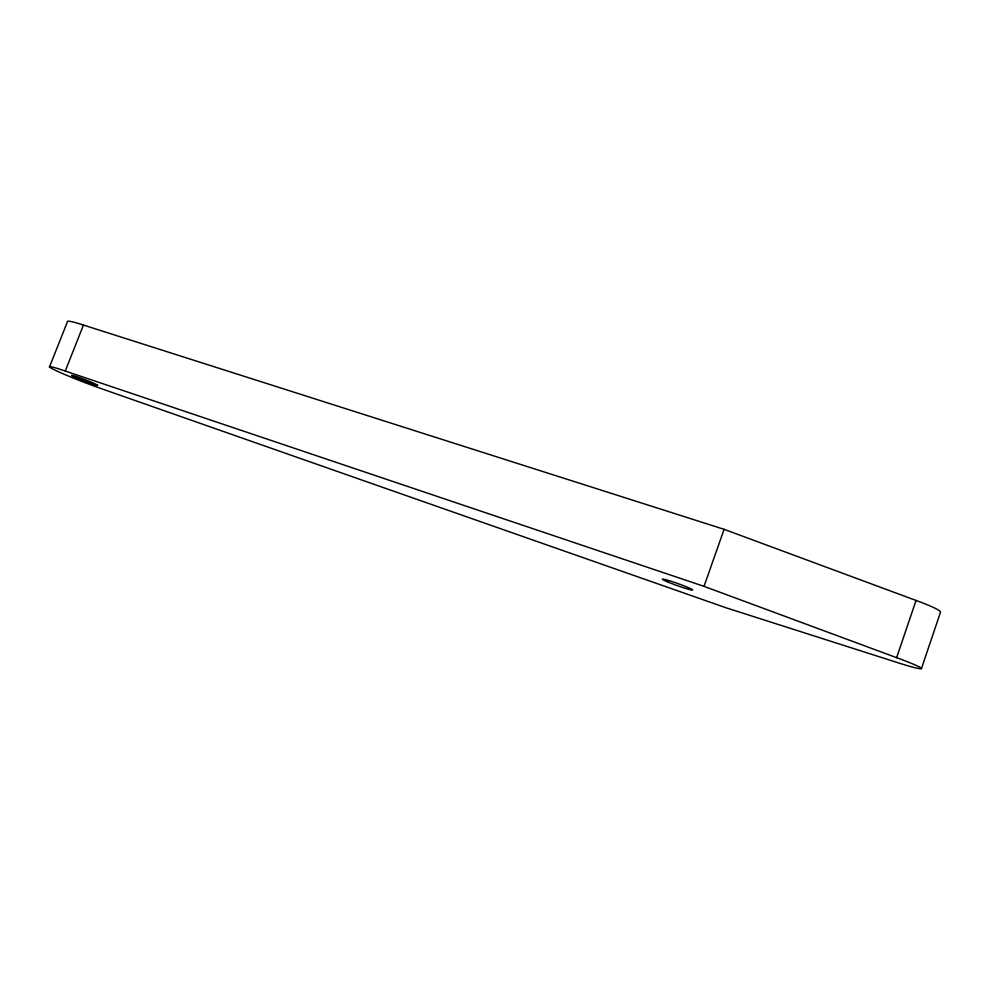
<?xml version="1.0" encoding="UTF-8"?>
<svg xmlns="http://www.w3.org/2000/svg" width="990" height="990" viewBox="0 0 990 990"><rect width="100%" height="100%" fill="white"/><g stroke="black" fill="none" stroke-linecap="round" stroke-linejoin="round"><path stroke-width="1.49" d="M921.455 668.559A35.108 2.265 19.1 0 0 896.618 657.669L704.014 586.352L65.266 371.04A37.558 2.042 21.1 0 0 54.97 370.099A37.558 2.042 21.1 0 0 103.158 389.305L726.45 607.922L896.631 662.31A35.108 2.265 19.1 0 0 921.455 668.559L940.5 612.191A34.997 3.527 18.4 0 0 916.047 600.447L724.111 529.328L83.445 325.067A37.459 3.193 21.6 0 0 67.382 321.874L49.5 366.968M896.618 657.669L916.047 600.447M704.014 586.352L724.111 529.328M65.266 371.04L83.445 325.067M668.349 582.207A16.137 1.064 19.7 0 0 692.604 590.065A16.137 1.064 19.7 0 0 671.628 581.439A16.137 1.064 19.7 0 0 668.349 582.207M75.71 377.536A14.083 0.767 21.1 0 0 97.441 385.481A14.083 0.767 21.1 0 0 80.734 378.081A14.083 0.767 21.1 0 0 75.71 377.536"/></g></svg>
